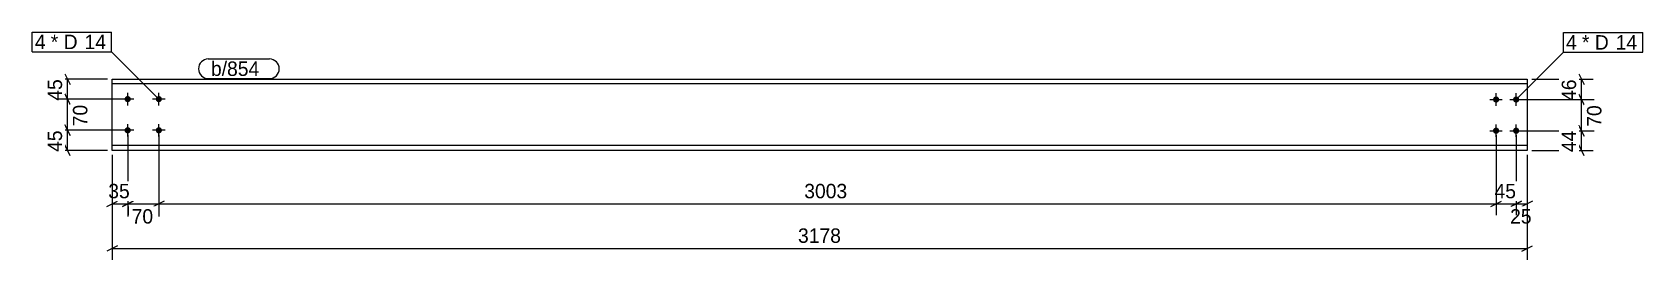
# Model space of a CAD drawing. Header units: millimetres. Extents: x 32 to 3649, y 32 to 543.
import ezdxf

# ---------------------------------------------------------------- set-up
doc = ezdxf.new("R2010")
doc.units = ezdxf.units.MM
doc.styles.add('Comic Sans MS', font='COMIC.TTF', dxfattribs={"height": 0.2})

msp = doc.modelspace()

# ---------------------------------------------------------------- hatches: boundary and pattern name
at = {"linetype": 'Continuous'}
for points in [[(239.4, 392.6, -1), (253.4, 392.6, -1)], [(309.4, 392.6, -1), (323.4, 392.6, -1)], [(3312.3, 391.6, -1), (3326.3, 391.6, -1)], [(3357.3, 391.6, -1), (3371.3, 391.6, -1)], [(239.4, 322.6, -1), (253.4, 322.6, -1)], [(309.4, 322.6, -1), (323.4, 322.6, -1)], [(3312.3, 321.6, -1), (3326.3, 321.6, -1)], [(3357.3, 321.6, -1), (3371.3, 321.6, -1)]]:
    msp.add_hatch(color=3, dxfattribs=at).paths.add_polyline_path(points)

# ---------------------------------------------------------------- linework, layer by layer
at = {"color": 8, "linetype": 'Continuous'}
for p, q in [((201.4, 437.6), (83, 437.6)), ((105.4, 449.6), (117.4, 425.6)), ((111.4, 392.6), (111.4, 437.6)), ((3399.3, 437.6), (3537, 437.6)), ((3505.4, 449.6), (3517.4, 425.6)), ((3511.4, 391.6), (3511.4, 437.6)), ((117.4, 380.6), (105.4, 404.6)), ((3517.4, 379.6), (3505.4, 403.6)), ((236.4, 392.6), (83, 392.6)), ((3374.3, 391.6), (3537, 391.6)), ((117.4, 310.6), (105.4, 334.6)), ((3517.4, 309.6), (3505.4, 333.6)), ((236.4, 322.6), (85.8, 322.6)), ((117.4, 265.6), (105.4, 289.6)), ((246.4, 312.6), (246.4, 129.2)), ((316.4, 312.6), (316.4, 132)), ((316.4, 312.6), (316.4, 129.2)), ((3319.3, 311.6), (3319.3, 132)), ((3364.3, 311.6), (3364.3, 129.2)), ((3374.3, 321.6), (3539.8, 321.6)), ((3517.4, 265.6), (3505.4, 289.6)), ((201.4, 277.6), (83, 277.6)), ((211.4, 267.6), (211.4, 132)), ((3389.3, 267.6), (3389.3, 129.2)), ((3399.3, 277.6), (3537, 277.6)), ((199.4, 151.6), (223.4, 163.6)), ((234.4, 151.6), (258.4, 163.6)), ((246.4, 157.6), (316.4, 157.6)), ((328.4, 163.6), (304.4, 151.6)), ((328.4, 163.6), (304.4, 151.6)), ((3352.3, 151.6), (3376.3, 163.6)), ((3364.3, 157.6), (3389.3, 157.6)), ((3401.3, 163.6), (3377.3, 151.6)), ((223.4, 63.6), (199.4, 51.6)), ((211.4, 57.6), (3389.3, 57.6)), ((3377.3, 51.6), (3401.3, 63.6))]:
    msp.add_line(p, q, dxfattribs=at)
at = {"color": 7, "linetype": 'Continuous'}
for p, q in [((211.4, 277.6), (211.4, 437.6)), ((211.4, 437.6), (3389.3, 437.6)), ((3389.3, 437.6), (3389.3, 277.6)), ((3389.3, 427.1), (211.4, 427.1)), ((3389.3, 288.1), (211.4, 288.1)), ((3389.3, 277.6), (211.4, 277.6))]:
    msp.add_line(p, q, dxfattribs=at)
at = {"color": 3, "linetype": 'Continuous'}
for p, q in [((246.4, 378.6), (246.4, 406.6)), ((316.4, 378.6), (316.4, 406.6)), ((3319.3, 377.6), (3319.3, 405.6)), ((3364.3, 377.6), (3364.3, 405.6)), ((260.4, 392.6), (232.4, 392.6)), ((330.4, 392.6), (302.4, 392.6)), ((3305.3, 391.6), (3333.3, 391.6)), ((3350.3, 391.6), (3378.3, 391.6)), ((246.4, 308.6), (246.4, 336.6)), ((316.4, 308.6), (316.4, 336.6)), ((3319.3, 307.6), (3319.3, 335.6)), ((3364.3, 307.6), (3364.3, 335.6)), ((260.4, 322.6), (232.4, 322.6)), ((330.4, 322.6), (302.4, 322.6)), ((3305.3, 321.6), (3333.3, 321.6)), ((3350.3, 321.6), (3378.3, 321.6))]:
    msp.add_line(p, q, dxfattribs=at)

# ---------------------------------------------------------------- wipeouts: each hides what was drawn before it
at = {"color": 0}
for points in [[(64.1, 504.7), (64.1, 536.7), (38, 536.7), (38, 504.7)], [(3502.5, 503.7), (3502.5, 535.7), (3476.4, 535.7), (3476.4, 503.7)]]:
    msp.add_wipeout(points, dxfattribs=at)

# ---------------------------------------------------------------- next in the draw order: wipeouts: each hides what was drawn before it
for points in [[(64.1, 504.7), (64.1, 536.7), (38, 536.7), (38, 504.7)], [(3502.5, 503.7), (3502.5, 535.7), (3476.4, 535.7), (3476.4, 503.7)], [(558.8, 444.6), (558.8, 476.6), (433.4, 476.6), (433.4, 444.6)], [(105.4, 447.6), (60.6, 447.6), (60.6, 382.6), (105.4, 382.6)], [(3505.4, 447.1), (3460.6, 447.1), (3460.6, 382.1), (3505.4, 382.1)], [(3409.3, 106.8), (3409.3, 151.6), (3344.4, 151.6), (3344.4, 106.8)], [(1855.5, 63.6), (1855.5, 108.4), (1745.3, 108.4), (1745.3, 63.6)]]:
    msp.add_wipeout(points, dxfattribs=at)

# ---------------------------------------------------------------- next in the draw order: linework, layer by layer
at = {"color": 7, "linetype": 'Continuous'}
for p, q in [((32, 498.7), (32, 542.7)), ((3470.4, 497.7), (3470.4, 541.7)), ((3364.3, 391.6), (3470.4, 497.7))]:
    msp.add_line(p, q, dxfattribs=at)
at = {"color": 8, "linetype": 'Continuous'}
for p, q in [((105.4, 404.6), (117.4, 380.6)), ((3505.4, 403.6), (3517.4, 379.6)), ((236.4, 392.6), (85.8, 392.6)), ((111.4, 322.6), (111.4, 392.6)), ((3374.3, 391.6), (3539.8, 391.6)), ((3511.4, 321.6), (3511.4, 391.6)), ((3364.3, 311.6), (3364.3, 132)), ((3307.3, 151.6), (3331.3, 163.6)), ((3319.3, 157.6), (3364.3, 157.6)), ((3376.3, 163.6), (3352.3, 151.6))]:
    msp.add_line(p, q, dxfattribs=at)

# ---------------------------------------------------------------- next in the draw order: texts
at = {"color": 3, "style": 'Comic Sans MS'}
for s, p in [('45', (99, 389)), ('46', (3499, 388.5))]:
    msp.add_text(s, height=32.38, rotation=90.0002, dxfattribs=at).set_placement(p)
for s, p in [('25', (3350.8, 113.2)), ('3178', (1751.7, 70))]:
    msp.add_text(s, height=32.38, dxfattribs=at).set_placement(p)

# ---------------------------------------------------------------- next in the draw order: wipeouts: each hides what was drawn before it
at = {"color": 0}
for points in [[(139.9, 504.7), (139.9, 536.7), (73.7, 536.7), (73.7, 504.7)], [(3578.2, 503.7), (3578.2, 535.7), (3512.1, 535.7), (3512.1, 503.7)], [(558.8, 444.6), (558.8, 476.6), (433.4, 476.6), (433.4, 444.6)]]:
    msp.add_wipeout(points, dxfattribs=at)

# ---------------------------------------------------------------- next in the draw order: linework, layer by layer
at = {"color": 7, "linetype": 'Continuous'}
for p, q in [((427.4, 482.6), (564.8, 482.6)), ((427.4, 438.6), (564.8, 438.6))]:
    msp.add_line(p, q, dxfattribs=at)
for centre, start, end in [((427.4, 460.6), 90, 270), ((564.8, 460.6), 270, 90)]:
    msp.add_arc(centre, 22, start, end, dxfattribs=at)

# ---------------------------------------------------------------- next in the draw order: texts
at = {"color": 3, "style": 'Comic Sans MS'}
msp.add_text('b/854', height=32.38, dxfattribs=at).set_placement((433.4, 444.6))

# ---------------------------------------------------------------- next in the draw order: wipeouts: each hides what was drawn before it
at = {"color": 0}
for points in [[(139.9, 504.7), (139.9, 536.7), (73.7, 536.7), (73.7, 504.7)], [(3578.2, 503.7), (3578.2, 535.7), (3512.1, 535.7), (3512.1, 503.7)], [(162.2, 390.1), (117.4, 390.1), (117.4, 325.1), (162.2, 325.1)], [(3562.2, 389.1), (3517.4, 389.1), (3517.4, 324.1), (3562.2, 324.1)], [(3374.3, 163.6), (3374.3, 208.4), (3309.4, 208.4), (3309.4, 163.6)]]:
    msp.add_wipeout(points, dxfattribs=at)

# ---------------------------------------------------------------- next in the draw order: linework, layer by layer
at = {"color": 8, "linetype": 'Continuous'}
for p, q in [((105.4, 334.6), (117.4, 310.6)), ((3505.4, 333.6), (3517.4, 309.6)), ((236.4, 322.6), (83, 322.6)), ((111.4, 277.6), (111.4, 322.6)), ((3319.3, 311.6), (3319.3, 132)), ((3374.3, 321.6), (3537, 321.6)), ((3511.4, 277.6), (3511.4, 321.6)), ((3389.3, 267.6), (3389.3, 32)), ((316.4, 157.6), (3319.3, 157.6)), ((3307.3, 151.6), (3331.3, 163.6))]:
    msp.add_line(p, q, dxfattribs=at)

# ---------------------------------------------------------------- next in the draw order: texts
at = {"color": 3, "style": 'Comic Sans MS'}
for s, height, p in [('4', 32.4, (38, 504.7)), ('4', 32.4, (3476.4, 503.7)), ('45', 32.38, (3315.8, 170))]:
    msp.add_text(s, height=height, dxfattribs=at).set_placement(p)
for p in [(155.8, 331.5), (3555.8, 330.5)]:
    msp.add_text('70', height=32.38, rotation=90.0002, dxfattribs=at).set_placement(p)

# ---------------------------------------------------------------- next in the draw order: wipeouts: each hides what was drawn before it
at = {"color": 0}
for points in [[(194.7, 504.7), (194.7, 536.7), (149.5, 536.7), (149.5, 504.7)], [(3633.1, 503.7), (3633.1, 535.7), (3587.8, 535.7), (3587.8, 503.7)]]:
    msp.add_wipeout(points, dxfattribs=at)

# ---------------------------------------------------------------- next in the draw order: wipeouts: each hides what was drawn before it
for points in [[(194.7, 504.7), (194.7, 536.7), (149.5, 536.7), (149.5, 504.7)], [(3633.1, 503.7), (3633.1, 535.7), (3587.8, 535.7), (3587.8, 503.7)], [(105.4, 332.6), (60.6, 332.6), (60.6, 267.6), (105.4, 267.6)], [(3505.4, 332.1), (3460.6, 332.1), (3460.6, 267.1), (3505.4, 267.1)], [(1876.4, 163.6), (1876.4, 208.4), (1759.3, 208.4), (1759.3, 163.6)], [(313.9, 106.8), (313.9, 151.6), (248.9, 151.6), (248.9, 106.8)]]:
    msp.add_wipeout(points, dxfattribs=at)

# ---------------------------------------------------------------- next in the draw order: linework, layer by layer
at = {"color": 7, "linetype": 'Continuous'}
for p, q in [((32, 542.7), (210.3, 542.7)), ((210.3, 498.7), (210.3, 542.7)), ((3470.4, 541.7), (3648.7, 541.7)), ((3648.7, 497.7), (3648.7, 541.7)), ((32, 498.7), (210.3, 498.7)), ((316.4, 392.6), (210.3, 498.7)), ((3470.4, 497.7), (3648.7, 497.7))]:
    msp.add_line(p, q, dxfattribs=at)
at = {"color": 8, "linetype": 'Continuous'}
for p, q in [((246.4, 312.6), (246.4, 132)), ((211.4, 157.6), (246.4, 157.6)), ((258.4, 163.6), (234.4, 151.6))]:
    msp.add_line(p, q, dxfattribs=at)

# ---------------------------------------------------------------- next in the draw order: texts
at = {"color": 3, "style": 'Comic Sans MS'}
for s, p in [('* D', (73.7, 504.7)), ('14', (149.5, 504.7)), ('* D', (3512.1, 503.7)), ('14', (3587.8, 503.7)), ('3003', (1765.7, 170)), ('70', (255.3, 113.2))]:
    msp.add_text(s, height=32.38, dxfattribs=at).set_placement(p)
for s, p in [('45', (99, 274)), ('44', (3499, 273.5))]:
    msp.add_text(s, height=32.38, rotation=90.0002, dxfattribs=at).set_placement(p)

# ---------------------------------------------------------------- next in the draw order: wipeouts: each hides what was drawn before it
at = {"color": 0}
msp.add_wipeout([(261.4, 163.6), (261.4, 208.4), (196.4, 208.4), (196.4, 163.6)], dxfattribs=at)

# ---------------------------------------------------------------- next in the draw order: linework, layer by layer
at = {"color": 8, "linetype": 'Continuous'}
msp.add_line((211.4, 267.6), (211.4, 32), dxfattribs=at)

# ---------------------------------------------------------------- next in the draw order: texts
at = {"color": 3, "style": 'Comic Sans MS'}
msp.add_text('35', height=32.38, dxfattribs=at).set_placement((202.8, 170))

doc.saveas('drawing.dxf')
